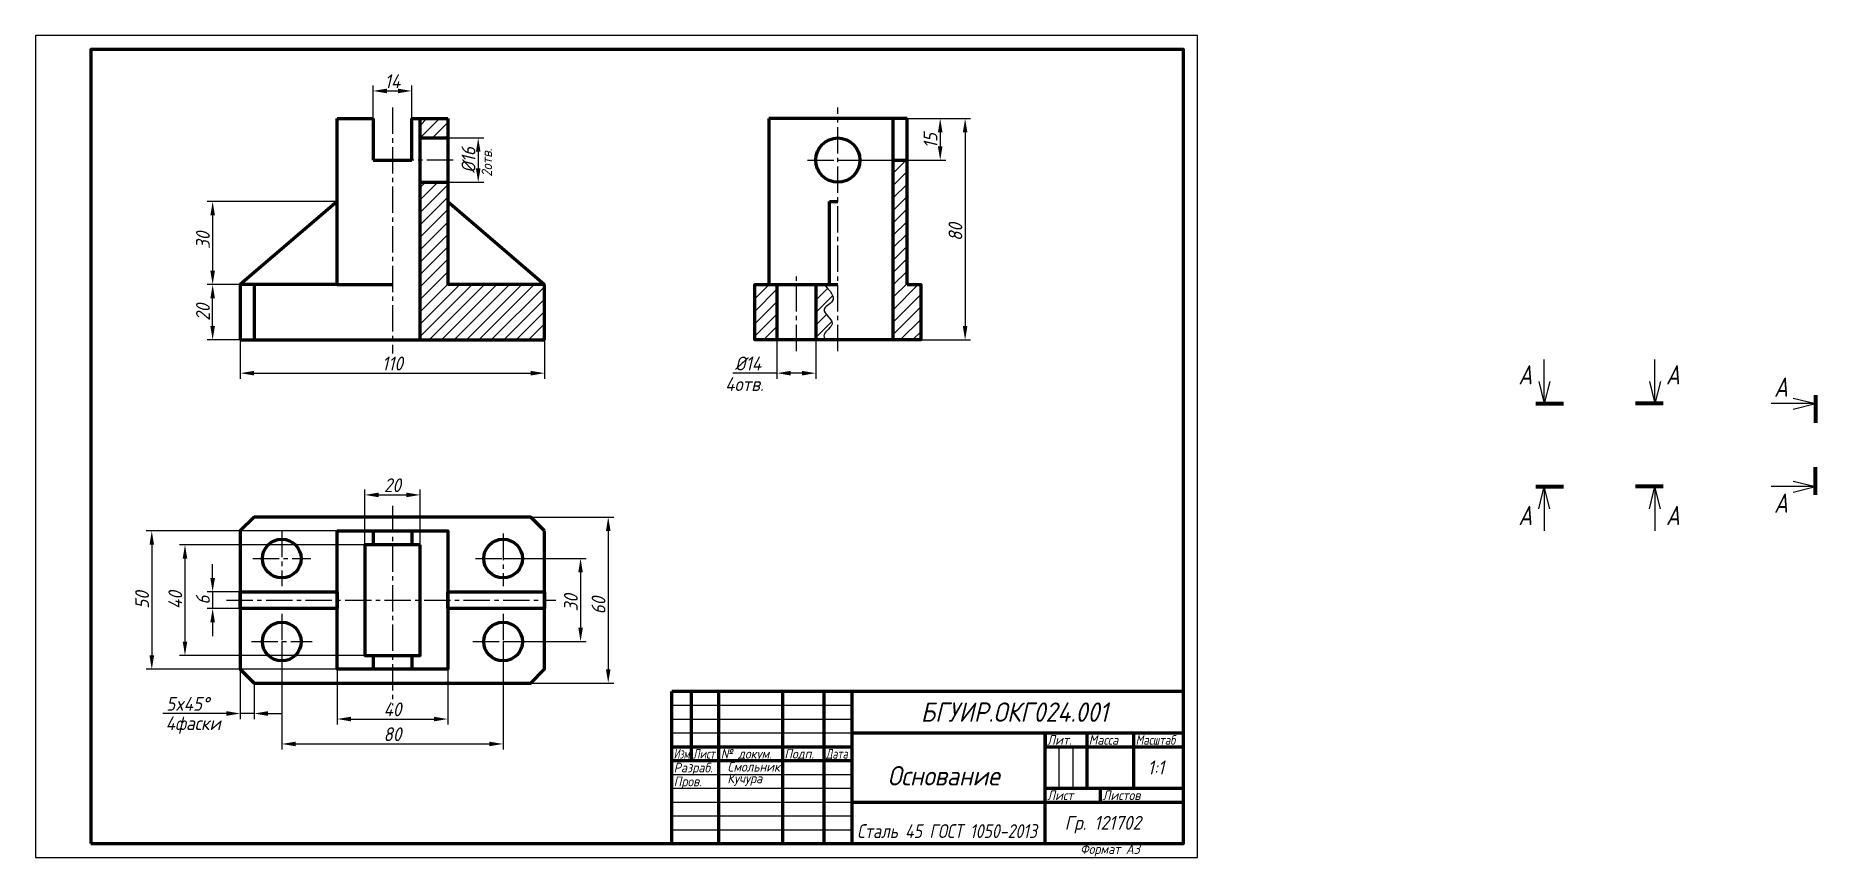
# Model space of a CAD drawing. Header units: millimetres. Extents: x 0 to 643, y 0 to 297.
import ezdxf
from ezdxf.enums import TextEntityAlignment as Align

# ---------------------------------------------------------------- set-up
doc = ezdxf.new("R2010")
doc.units = ezdxf.units.MM
doc.header["$LTSCALE"] = 0.5
doc.linetypes.add('осевая2', pattern=[28.575, 19.05, -3.175, 3.175, -3.175])
doc.layers.get('0').update_dxf_attribs({"lineweight": 60})
doc.layers.get('Defpoints').update_dxf_attribs({"color": 5})
doc.layers.add('1-оси', color=50, linetype='осевая2')
doc.layers.add('3-размеры', color=6, linetype='Continuous')
doc.layers.add('2-штриховка', color=7, linetype='Continuous', true_color=0x00c7c7)
doc.layers.add('4-текст', color=7, linetype='Continuous', true_color=0x00ad00)
doc.styles.get("Standard").update_dxf_attribs({"font": 'isocpeui.ttf', "width": 0.9})
doc.dimstyles.new('Standart', dxfattribs={"dimtxt": 5, "dimasz": 5, "dimexe": 2, "dimexo": 0, "dimgap": 1, "dimtad": 1, "dimtoh": 1, "dimdec": 0, "dimtxsty": 'Standard', "dimcen": 2.5, "dimadec": 0, "dimazin": 0, "dimtfac": 1, "dimtdec": 0, "dimtmove": 0, "dimatfit": 3, "dimldrblk": 'DOTSMALL', "dimfxl": 1, "dimarcsym": 0})
pattern_1 = [(45, (-402, -92), (-2.245064, 2.245064), [])]

# ---------------------------------------------------------------- blocks, each defined once
blk = doc.blocks.new('*D2')
at = {"layer": '3-размеры', "color": 0, "lineweight": -2, "transparency": 16777216}
for p, q in [((122, 267), (122, 279)), ((127, 277), (131, 277)), ((136, 267), (136, 279))]:
    blk.add_line(p, q, dxfattribs=at)
at = {"layer": '3-размеры', "color": 0, "transparency": 16777216}
for points in [[(127, 277.83), (127, 276.17), (122, 277)], [(131, 277.83), (131, 276.17), (136, 277)]]:
    blk.add_solid(points, dxfattribs=at)
at = {"layer": 'Defpoints', "color": 0, "transparency": 16777216}
for p in [(136, 277), (122, 267), (136, 267)]:
    blk.add_point(p, dxfattribs=at)
at = {"layer": '3-размеры', "color": 0, "transparency": 16777216, "insert": (129, 280.5), "char_height": 5, "attachment_point": 5}
blk.add_mtext('14', dxfattribs=at)
blk = doc.blocks.new('_DotSmall')
at = {"color": 0, "linetype": 'ByBlock', "const_width": 0.5}
blk.add_lwpolyline([(-0.0625, 0, 1), (0.0625, 0, 1)], format="xyb", close=True, dxfattribs=at)
blk = doc.blocks.new('*D4')
at = {"layer": '3-размеры', "color": 0, "lineweight": -2, "transparency": 16777216}
for p, q in [((74, 207), (62, 207)), ((64, 192), (64, 202)), ((74, 187), (62, 187))]:
    blk.add_line(p, q, dxfattribs=at)
at = {"layer": '3-размеры', "color": 0, "transparency": 16777216}
for points in [[(63.17, 202), (64.83, 202), (64, 207)], [(63.17, 192), (64.83, 192), (64, 187)]]:
    blk.add_solid(points, dxfattribs=at)
at = {"layer": 'Defpoints', "color": 0, "transparency": 16777216}
for p in [(64, 207), (74, 207), (74, 187)]:
    blk.add_point(p, dxfattribs=at)
at = {"layer": '3-размеры', "color": 0, "transparency": 16777216, "insert": (60.5, 197), "char_height": 5, "attachment_point": 5, "rotation": 90}
blk.add_mtext('20', dxfattribs=at)
blk = doc.blocks.new('*D6')
at = {"layer": '3-размеры', "color": 0, "lineweight": -2, "transparency": 16777216}
for p, q in [((109, 237), (62, 237)), ((64, 232), (64, 212)), ((74, 207), (62, 207))]:
    blk.add_line(p, q, dxfattribs=at)
at = {"layer": '3-размеры', "color": 0, "transparency": 16777216}
for points in [[(63.17, 232), (64.83, 232), (64, 237)], [(63.17, 212), (64.83, 212), (64, 207)]]:
    blk.add_solid(points, dxfattribs=at)
at = {"layer": 'Defpoints', "color": 0, "transparency": 16777216}
for p in [(109, 237), (64, 207), (74, 207)]:
    blk.add_point(p, dxfattribs=at)
at = {"layer": '3-размеры', "color": 0, "transparency": 16777216, "insert": (60.5, 223), "char_height": 5, "attachment_point": 5, "rotation": 90}
blk.add_mtext('30', dxfattribs=at)
blk = doc.blocks.new('*D9')
at = {"layer": '3-размеры', "color": 0, "lineweight": -2, "transparency": 16777216}
for p, q in [((149, 260), (162, 260)), ((160, 255), (160, 249)), ((149, 244), (162, 244))]:
    blk.add_line(p, q, dxfattribs=at)
at = {"layer": '3-размеры', "color": 0, "transparency": 16777216}
for points in [[(159.17, 255), (160.83, 255), (160, 260)], [(159.17, 249), (160.83, 249), (160, 244)]]:
    blk.add_solid(points, dxfattribs=at)
at = {"layer": 'Defpoints', "color": 0, "transparency": 16777216}
for p in [(149, 260), (149, 244), (160, 244)]:
    blk.add_point(p, dxfattribs=at)
at = {"layer": '3-размеры', "color": 0, "transparency": 16777216, "insert": (156.5, 252), "char_height": 5, "attachment_point": 5, "rotation": 90}
blk.add_mtext('%%c16', dxfattribs=at)
blk = doc.blocks.new('*D10')
at = {"layer": '3-размеры', "color": 0, "lineweight": -2, "transparency": 16777216}
for p, q in [((64, 101), (64, 106)), ((74, 96), (62, 96)), ((64, 96), (64, 90)), ((74, 90), (62, 90)), ((64, 85), (64, 80))]:
    blk.add_line(p, q, dxfattribs=at)
at = {"layer": '3-размеры', "color": 0, "transparency": 16777216}
for points in [[(63.17, 101), (64.83, 101), (64, 96)], [(63.17, 85), (64.83, 85), (64, 90)]]:
    blk.add_solid(points, dxfattribs=at)
at = {"layer": 'Defpoints', "color": 0, "transparency": 16777216}
for p in [(74, 96), (64, 90), (74, 90)]:
    blk.add_point(p, dxfattribs=at)
at = {"layer": '3-размеры', "color": 0, "transparency": 16777216, "insert": (60.5, 93), "char_height": 5, "attachment_point": 5, "rotation": 90}
blk.add_mtext('6', dxfattribs=at)
blk = doc.blocks.new('*D11')
at = {"layer": '3-размеры', "color": 0, "lineweight": -2, "transparency": 16777216}
for p, q in [((119, 113), (52, 113)), ((54, 108), (54, 78)), ((119, 73), (52, 73))]:
    blk.add_line(p, q, dxfattribs=at)
at = {"layer": '3-размеры', "color": 0, "transparency": 16777216}
for points in [[(53.17, 108), (54.83, 108), (54, 113)], [(53.17, 78), (54.83, 78), (54, 73)]]:
    blk.add_solid(points, dxfattribs=at)
at = {"layer": 'Defpoints', "color": 0, "transparency": 16777216}
for p in [(119, 113), (54, 73), (119, 73)]:
    blk.add_point(p, dxfattribs=at)
at = {"layer": '3-размеры', "color": 0, "transparency": 16777216, "insert": (50.5, 93), "char_height": 5, "attachment_point": 5, "rotation": 90}
blk.add_mtext('40', dxfattribs=at)
blk = doc.blocks.new('*D14')
at = {"layer": '3-размеры', "color": 0, "lineweight": -2, "transparency": 16777216}
for p, q in [((179, 123), (209, 123)), ((207, 118), (207, 68)), ((179, 63), (209, 63))]:
    blk.add_line(p, q, dxfattribs=at)
at = {"layer": '3-размеры', "color": 0, "transparency": 16777216}
for points in [[(206.17, 118), (207.83, 118), (207, 123)], [(206.17, 68), (207.83, 68), (207, 63)]]:
    blk.add_solid(points, dxfattribs=at)
at = {"layer": 'Defpoints', "color": 0, "transparency": 16777216}
for p in [(179, 123), (179, 63), (207, 63)]:
    blk.add_point(p, dxfattribs=at)
at = {"layer": '3-размеры', "color": 0, "transparency": 16777216, "insert": (203.5, 91), "char_height": 5, "attachment_point": 5, "rotation": 90}
blk.add_mtext('60', dxfattribs=at)
blk = doc.blocks.new('*D15')
at = {"layer": '3-размеры', "color": 0, "lineweight": -2, "transparency": 16777216}
for p, q in [((119, 113), (119, 133)), ((124, 131), (134, 131)), ((139, 113), (139, 133))]:
    blk.add_line(p, q, dxfattribs=at)
at = {"layer": '3-размеры', "color": 0, "transparency": 16777216}
for points in [[(124, 131.83), (124, 130.17), (119, 131)], [(134, 131.83), (134, 130.17), (139, 131)]]:
    blk.add_solid(points, dxfattribs=at)
at = {"layer": 'Defpoints', "color": 0, "transparency": 16777216}
for p in [(139, 131), (119, 113), (139, 113)]:
    blk.add_point(p, dxfattribs=at)
at = {"layer": '3-размеры', "color": 0, "transparency": 16777216, "insert": (129, 134.5), "char_height": 5, "attachment_point": 5}
blk.add_mtext('20', dxfattribs=at)
blk = doc.blocks.new('*D16')
at = {"layer": '3-размеры', "color": 0, "lineweight": -2, "transparency": 16777216}
for p, q in [((109, 68), (109, 48)), ((149, 68), (149, 48)), ((114, 50), (144, 50))]:
    blk.add_line(p, q, dxfattribs=at)
at = {"layer": '3-размеры', "color": 0, "transparency": 16777216}
for points in [[(114, 50.83), (114, 49.17), (109, 50)], [(144, 50.83), (144, 49.17), (149, 50)]]:
    blk.add_solid(points, dxfattribs=at)
at = {"layer": 'Defpoints', "color": 0, "transparency": 16777216}
for p in [(109, 68), (149, 68), (149, 50)]:
    blk.add_point(p, dxfattribs=at)
at = {"layer": '3-размеры', "color": 0, "transparency": 16777216, "insert": (129, 53.5), "char_height": 5, "attachment_point": 5}
blk.add_mtext('40', dxfattribs=at)
blk = doc.blocks.new('*D17')
at = {"layer": '3-размеры', "color": 0, "lineweight": -2, "transparency": 16777216}
for p, q in [((89, 78), (89, 39)), ((169, 78), (169, 39)), ((94, 41), (164, 41))]:
    blk.add_line(p, q, dxfattribs=at)
at = {"layer": '3-размеры', "color": 0, "transparency": 16777216}
for points in [[(94, 41.83), (94, 40.17), (89, 41)], [(164, 41.83), (164, 40.17), (169, 41)]]:
    blk.add_solid(points, dxfattribs=at)
at = {"layer": 'Defpoints', "color": 0, "transparency": 16777216}
for p in [(89, 78), (169, 78), (169, 41)]:
    blk.add_point(p, dxfattribs=at)
at = {"layer": '3-размеры', "color": 0, "transparency": 16777216, "insert": (129, 44.5), "char_height": 5, "attachment_point": 5}
blk.add_mtext('80', dxfattribs=at)
blk = doc.blocks.new('*D19')
at = {"layer": '3-размеры', "color": 0, "lineweight": -2, "transparency": 16777216}
for p, q in [((315, 267), (338, 267)), ((336, 262), (336, 192)), ((320, 187), (338, 187))]:
    blk.add_line(p, q, dxfattribs=at)
at = {"layer": '3-размеры', "color": 0, "transparency": 16777216}
for points in [[(335.17, 262), (336.83, 262), (336, 267)], [(335.17, 192), (336.83, 192), (336, 187)]]:
    blk.add_solid(points, dxfattribs=at)
at = {"layer": 'Defpoints', "color": 0, "transparency": 16777216}
for p in [(315, 267), (320, 187), (336, 187)]:
    blk.add_point(p, dxfattribs=at)
at = {"layer": '3-размеры', "color": 0, "transparency": 16777216, "insert": (332.5, 226), "char_height": 5, "attachment_point": 5, "rotation": 90}
blk.add_mtext('80', dxfattribs=at)
blk = doc.blocks.new('*D20')
at = {"layer": '3-размеры', "color": 0, "lineweight": -2, "transparency": 16777216}
for p, q in [((268, 187), (268, 173)), ((282, 187), (282, 173)), ((268, 175), (252.05, 175)), ((277, 175), (273, 175))]:
    blk.add_line(p, q, dxfattribs=at)
at = {"layer": '3-размеры', "color": 0, "transparency": 16777216}
for points in [[(273, 175.83), (273, 174.17), (268, 175)], [(277, 175.83), (277, 174.17), (282, 175)]]:
    blk.add_solid(points, dxfattribs=at)
at = {"layer": 'Defpoints', "color": 0, "transparency": 16777216}
for p in [(268, 187), (282, 187), (282, 175)]:
    blk.add_point(p, dxfattribs=at)
at = {"layer": '3-размеры', "color": 0, "transparency": 16777216, "insert": (257.53, 178.5), "char_height": 5, "attachment_point": 5}
blk.add_mtext('%%c14', dxfattribs=at)
blk = doc.blocks.new('*D21')
at = {"layer": '3-размеры', "color": 0, "lineweight": -2, "transparency": 16777216}
for p, q in [((74, 187), (74, 173)), ((184, 187), (184, 173)), ((79, 175), (179, 175))]:
    blk.add_line(p, q, dxfattribs=at)
at = {"layer": '3-размеры', "color": 0, "transparency": 16777216}
for points in [[(79, 175.83), (79, 174.17), (74, 175)], [(179, 175.83), (179, 174.17), (184, 175)]]:
    blk.add_solid(points, dxfattribs=at)
at = {"layer": 'Defpoints', "color": 0, "transparency": 16777216}
for p in [(74, 187), (184, 187), (184, 175)]:
    blk.add_point(p, dxfattribs=at)
at = {"layer": '3-размеры', "color": 0, "transparency": 16777216, "insert": (129, 178.5), "char_height": 5, "attachment_point": 5}
blk.add_mtext('110', dxfattribs=at)
blk = doc.blocks.new('*D23')
at = {"layer": '3-размеры', "color": 0, "lineweight": -2, "transparency": 16777216}
for p, q in [((74, 68), (74, 50)), ((79, 63), (79, 50)), ((69, 52), (45.96, 52)), ((79, 52), (74, 52)), ((84, 52), (89, 52))]:
    blk.add_line(p, q, dxfattribs=at)
at = {"layer": '3-размеры', "color": 0, "transparency": 16777216}
for points in [[(69, 52.83), (69, 51.17), (74, 52)], [(84, 52.83), (84, 51.17), (79, 52)]]:
    blk.add_solid(points, dxfattribs=at)
at = {"layer": 'Defpoints', "color": 0, "transparency": 16777216}
for p in [(74, 68), (79, 63), (79, 52)]:
    blk.add_point(p, dxfattribs=at)
at = {"layer": '3-размеры', "color": 0, "transparency": 16777216, "insert": (54.98, 55.5), "char_height": 5, "attachment_point": 5}
blk.add_mtext('5x45%%d', dxfattribs=at)
blk = doc.blocks.new('lvraz')
at = {"lineweight": -3}
for p, q in [((0, 0), (0, 16)), ((-1.98, 7.99), (0, 0)), ((2, 8), (0, 0))]:
    blk.add_line(p, q, dxfattribs=at)
at = {"lineweight": 100}
blk.add_line((-3, 0), (7, 0), dxfattribs=at)
at = {"width": 0.8}
blk.add_text('A', height=7, dxfattribs=at).set_placement((-9.37, 6.92))
blk = doc.blocks.new('Pvraz')
at = {"lineweight": -3}
for p, q in [((0, 0), (0, 16)), ((-2, 8), (0, 0)), ((1.98, 7.99), (0, 0))]:
    blk.add_line(p, q, dxfattribs=at)
at = {"lineweight": 100}
blk.add_line((3, 0), (-7, 0), dxfattribs=at)
at = {"width": 0.8}
blk.add_text('A', height=7, dxfattribs=at).set_placement((4, 6.92))
blk = doc.blocks.new('Vraz')
at = {"lineweight": -3}
for p, q in [((0, 0), (-16, 0)), ((-8, -2), (0, 0)), ((-7.99, 1.98), (0, 0))]:
    blk.add_line(p, q, dxfattribs=at)
at = {"lineweight": 100}
blk.add_line((0, 3), (0, -7), dxfattribs=at)
at = {"width": 0.8}
blk.add_text('A', height=7, dxfattribs=at).set_placement((-14.93, 2.46))
blk = doc.blocks.new('lnraz')
at = {"lineweight": 100}
blk.add_line((-3, 0), (7, 0), dxfattribs=at)
at = {"lineweight": -3}
for p, q in [((-1.98, -7.99), (0, 0)), ((0, 0), (0, -16)), ((2, -8), (0, 0))]:
    blk.add_line(p, q, dxfattribs=at)
at = {"width": 0.8}
blk.add_text('A', height=7, dxfattribs=at).set_placement((-9.37, -13.92))
blk = doc.blocks.new('Pnraz')
at = {"lineweight": 100}
blk.add_line((3, 0), (-7, 0), dxfattribs=at)
at = {"lineweight": -3}
for p, q in [((-2, -8), (0, 0)), ((0, 0), (0, -16)), ((1.98, -7.99), (0, 0))]:
    blk.add_line(p, q, dxfattribs=at)
at = {"width": 0.8}
blk.add_text('A', height=7, dxfattribs=at).set_placement((4, -13.92))
blk = doc.blocks.new('Nraz')
at = {"lineweight": 100}
blk.add_line((0, -3), (0, 7), dxfattribs=at)
at = {"lineweight": -3}
for p, q in [((0, 0), (-16, 0)), ((-8, 2), (0, 0)), ((-7.99, -1.98), (0, 0))]:
    blk.add_line(p, q, dxfattribs=at)
at = {"width": 0.8}
blk.add_text('A', height=7, dxfattribs=at).set_placement((-14.93, -9.46))
blk = doc.blocks.new('*D26')
at = {"layer": '3-размеры', "color": 0, "lineweight": -2, "transparency": 16777216}
for p, q in [((169, 108), (199, 108)), ((197, 103), (197, 83)), ((169, 78), (199, 78))]:
    blk.add_line(p, q, dxfattribs=at)
at = {"layer": '3-размеры', "color": 0, "transparency": 16777216}
for points in [[(196.17, 103), (197.83, 103), (197, 108)], [(196.17, 83), (197.83, 83), (197, 78)]]:
    blk.add_solid(points, dxfattribs=at)
at = {"layer": 'Defpoints', "color": 0, "transparency": 16777216}
for p in [(169, 108), (169, 78), (197, 78)]:
    blk.add_point(p, dxfattribs=at)
at = {"layer": '3-размеры', "color": 0, "transparency": 16777216, "insert": (193.5, 92), "char_height": 5, "attachment_point": 5, "rotation": 90}
blk.add_mtext('30', dxfattribs=at)
blk = doc.blocks.new('*D27')
at = {"layer": '3-размеры', "color": 0, "lineweight": -2, "transparency": 16777216}
for p, q in [((109, 118), (40, 118)), ((42, 113), (42, 73)), ((109, 68), (40, 68))]:
    blk.add_line(p, q, dxfattribs=at)
at = {"layer": '3-размеры', "color": 0, "transparency": 16777216}
for points in [[(41.17, 113), (42.83, 113), (42, 118)], [(41.17, 73), (42.83, 73), (42, 68)]]:
    blk.add_solid(points, dxfattribs=at)
at = {"layer": 'Defpoints', "color": 0, "transparency": 16777216}
for p in [(109, 118), (42, 68), (109, 68)]:
    blk.add_point(p, dxfattribs=at)
at = {"layer": '3-размеры', "color": 0, "transparency": 16777216, "insert": (38.5, 93), "char_height": 5, "attachment_point": 5, "rotation": 90}
blk.add_mtext('50', dxfattribs=at)
blk = doc.blocks.new('*D28')
at = {"layer": '3-размеры', "color": 0, "lineweight": -2, "transparency": 16777216}
for p, q in [((290, 267), (329, 267)), ((327, 262), (327, 257)), ((290, 252), (329, 252))]:
    blk.add_line(p, q, dxfattribs=at)
at = {"layer": '3-размеры', "color": 0, "transparency": 16777216}
for points in [[(326.17, 262), (327.83, 262), (327, 267)], [(326.17, 257), (327.83, 257), (327, 252)]]:
    blk.add_solid(points, dxfattribs=at)
at = {"layer": 'Defpoints', "color": 0, "transparency": 16777216}
for p in [(290, 267), (290, 252), (327, 252)]:
    blk.add_point(p, dxfattribs=at)
at = {"layer": '3-размеры', "color": 0, "transparency": 16777216, "insert": (323.5, 259), "char_height": 5, "attachment_point": 5, "rotation": 90}
blk.add_mtext('15', dxfattribs=at)

msp = doc.modelspace()

# ---------------------------------------------------------------- hatches: boundary and pattern name
at = {"layer": '2-штриховка'}
h = msp.add_hatch(dxfattribs=at)
h.set_pattern_fill('ANSI31', color=256)
h.set_pattern_definition([(45, (-460, -92), (-2.245064, 2.245064), [])])
h.paths.add_polyline_path([(149, 260), (149, 267), (139, 267), (139, 260)])
h.paths.add_polyline_path([(149, 207), (149, 244), (139, 244), (139, 187), (184, 187), (184, 207)])
h = msp.add_hatch(dxfattribs=at)
h.set_pattern_fill('ANSI31', color=256)
h.set_pattern_definition(pattern_1)
h.paths.add_polyline_path([(268, 207), (260, 207), (260, 187), (268, 187)])
h.paths.add_polyline_path([(310, 187), (320, 187), (320, 207), (315, 207), (315, 252), (310, 252)])
h = msp.add_hatch(dxfattribs=at)
h.set_pattern_fill('ANSI31', color=256)
h.set_pattern_definition(pattern_1)
edge = h.paths.add_edge_path()
edge.add_spline(control_points=[(285.72, 187), (285.12, 187.67), (284.14, 189.67), (290.9, 193.06), (282.34, 197.88), (290.51, 201.31), (287.09, 204.84), (285, 207)], knot_values=[0, 0, 0, 0, 2.517833, 7.517833, 13.348785, 17.591426, 24.29963, 24.29963, 24.29963, 24.29963], degree=3, periodic=0)
edge.add_line((285, 207), (282, 207))
edge.add_line((282, 207), (282, 187))
edge.add_line((282, 187), (285.72, 187))

# ---------------------------------------------------------------- linework, layer by layer
for p, q in [((109, 207), (109, 267)), ((109, 267), (122, 267)), ((122, 267), (122, 252)), ((136, 252), (136, 267)), ((136, 267), (149, 267)), ((139, 187), (139, 267)), ((149, 267), (149, 207)), ((315, 267), (265, 267)), ((265, 267), (265, 207)), ((310, 187), (310, 267)), ((315, 207), (315, 267)), ((139, 260), (149, 260)), ((122, 252), (136, 252)), ((310, 252), (315, 252)), ((139, 244), (149, 244)), ((109, 237), (74, 207)), ((149, 237), (184, 207)), ((287, 207), (287, 237)), ((287, 237), (290, 237)), ((74, 207), (74, 187)), ((109, 207), (74, 207)), ((79, 207), (79, 187)), ((109, 207), (129, 207)), ((184, 207), (149, 207)), ((184, 187), (184, 207)), ((268, 207), (268, 187)), ((282, 207), (282, 187)), ((74, 187), (184, 187)), ((122, 118), (122, 113)), ((136, 118), (136, 113)), ((122, 73), (122, 68)), ((136, 73), (136, 68)), ((365, 45), (365, 40))]:
    msp.add_line(p, q)
at = {"lineweight": 60}
for p, q in [((415, 60), (230, 60)), ((230, 5), (230, 60)), ((237, 60), (237, 35)), ((247, 5), (247, 60)), ((270, 60), (270, 5)), ((285, 5), (285, 60)), ((295, 60), (295, 5)), ((230, 40), (295, 40)), ((295, 45), (415, 45)), ((365, 5), (365, 45)), ((365, 40), (415, 40)), ((380, 45), (380, 25)), ((397, 25), (397, 45)), ((230, 35), (295, 35)), ((295, 20), (415, 20)), ((365, 25), (415, 25)), ((385, 20), (385, 25))]:
    msp.add_line(p, q, dxfattribs=at)
at = {"lineweight": -3}
for p, q in [((230, 55), (295, 55)), ((230, 50), (295, 50)), ((230, 45), (295, 45)), ((370, 25), (370, 40)), ((375, 40), (375, 25)), ((230, 30), (295, 30)), ((230, 25), (295, 25)), ((230, 20), (295, 20)), ((230, 15), (295, 15)), ((230, 10), (295, 10))]:
    msp.add_line(p, q, dxfattribs=at)
at = {"lineweight": 60}
msp.add_lwpolyline([(20, 5), (415, 5), (415, 292), (20, 292)], close=True, dxfattribs=at)
msp.add_lwpolyline([(315, 207), (320, 207), (320, 187), (260, 187), (260, 207), (290, 207)])
for points in [[(184, 118), (179, 123), (79, 123), (74, 118), (74, 68), (79, 63), (179, 63), (184, 68)], [(109, 118), (149, 118), (149, 68), (109, 68)], [(139, 113), (119, 113), (119, 73), (139, 73)], [(74, 96), (109, 96), (109, 90), (74, 90)], [(149, 96), (184, 96), (184, 90), (149, 90)]]:
    msp.add_lwpolyline(points, close=True)
for centre, radius in [((290, 252), 8), ((89, 108), 7), ((169, 108), 7), ((89, 78), 7), ((169, 78), 7)]:
    msp.add_circle(centre, radius)
at = {"layer": '1-оси'}
for p, q in [((129, 271), (129, 182.06)), ((290, 183), (290, 271)), ((151, 252), (136, 252)), ((279, 252), (301, 252)), ((275, 183), (275, 211)), ((129, 127), (129, 55)), ((89, 118), (89, 98)), ((169, 117), (169, 98)), ((78.5, 108), (99.5, 108)), ((159, 108), (179, 108)), ((69, 93), (188, 93)), ((89, 88), (89, 68)), ((169, 88), (169, 68)), ((78, 78), (100, 78)), ((158, 78), (180, 78))]:
    msp.add_line(p, q, dxfattribs=at)
at = {"layer": '2-штриховка'}
msp.add_open_spline([(285, 207), (287.09, 204.84), (290.51, 201.31), (282.34, 197.88), (290.9, 193.06), (284.14, 189.67), (285.12, 187.67), (285.72, 187)], degree=3, knots=[0, 0, 0, 0, 6.708204, 10.950845, 16.781797, 21.781797, 24.29963, 24.29963, 24.29963, 24.29963], dxfattribs=at)
at = {"layer": 'Defpoints'}
msp.add_lwpolyline([(0, 0), (420, 0), (420, 297), (0, 297)], close=True, dxfattribs=at)

# ---------------------------------------------------------------- block references
for name, p in [('lvraz', (545.37, 164)), ('Pvraz', (585.37, 164)), ('Vraz', (643.37, 164)), ('Nraz', (643.37, 134)), ('lnraz', (545.37, 134)), ('Pnraz', (585.37, 134))]:
    msp.add_blockref(name, p)

# ---------------------------------------------------------------- texts
at = {"lineweight": -3, "width": 0.9}
msp.add_text('Формат А3', height=3.5, dxfattribs=at).set_placement((377.6, 1.25))
at = {"layer": '3-размеры', "insert": (161.25, 246), "char_height": 3.75, "attachment_point": 1, "rotation": 90}
msp.add_mtext_dynamic_manual_height_columns('2отв.', width=6, gutter_width=18.75, heights=[0], dxfattribs=at)
at = {"layer": '3-размеры', "char_height": 5, "attachment_point": 1}
for s, width, insert in [('4отв.', 8, (249.28, 173.56)), ('4фаски', 24.264, (47, 51))]:
    msp.add_mtext_dynamic_manual_height_columns(s, width=width, gutter_width=25, heights=[0], dxfattribs=dict(at, insert=insert))
at = {"layer": '4-текст', "width": 0.9}
for s, height, p in [('БГУИР.ОКГ024.001', 7, (320, 49)), ('Cмольник', 3.5, (250, 31)), ('Основание', 7, (308, 26)), ('1:1', 5, (402, 30)), ('Кучура', 3.5, (250.06, 26.81)), ('Гр. 121702', 5, (372, 10))]:
    msp.add_text(s, height=height, dxfattribs=at).set_placement(p)
at = {"layer": '4-текст', "lineweight": -3}
for s, width, p in [('Изм.', 0.7, (230.67, 35.7)), ('Лист', 0.75, (237.67, 35.7)), ('№ докум.', 0.9, (247.67, 35.7)), ('Подп.', 0.9, (270.67, 35.7)), ('Дата', 0.75, (285.67, 35.7)), ('Лит.', 0.9, (365.67, 40.7)), ('Масса', 0.9, (380.67, 40.7)), ('Масштаб', 0.8, (397.67, 40.7)), ('Разраб.', 0.9, (230.67, 30.7)), ('Пров.', 0.9, (230.67, 25.7)), ('Лист', 0.9, (365.67, 20.7)), ('Листов', 0.9, (385.67, 20.7))]:
    msp.add_text(s, height=3.5, dxfattribs=dict(at, width=width)).set_placement(p)
at = {"layer": '4-текст', "width": 0.779823}
msp.add_text('Сталь 45 ГОСТ 1050-2013', height=5, dxfattribs=at).set_placement((297, 7), (362, 7), align=Align.FIT)

# ---------------------------------------------------------------- dimensions: what is measured, and where the dimension line sits
at = {"layer": '3-размеры'}
for base, p1, p2, picture, middle in [((136, 277), (122, 267), (136, 267), '*D2', (129, 277)), ((184, 175), (74, 187), (184, 187), '*D21', (129, 175)), ((139, 131), (119, 113), (139, 113), '*D15', (129, 131)), ((169, 41), (89, 78), (169, 78), '*D17', (129, 41)), ((149, 50), (109, 68), (149, 68), '*D16', (129, 50))]:
    dim = msp.add_linear_dim(base=base, p1=p1, p2=p2, dimstyle='Standart', dxfattribs=at)
    dim.commit()
    dim.dimension.update_dxf_attribs({"geometry": picture, "text_midpoint": middle, "dimtype": 160})
for base, p1, p2, picture, middle in [((327, 252), (290, 267), (290, 252), '*D28', (327, 259)), ((336, 187), (315, 267), (320, 187), '*D19', (336, 226)), ((64, 207), (109, 237), (74, 207), '*D6', (64, 223)), ((64, 207), (74, 187), (74, 207), '*D4', (64, 197)), ((207, 63), (179, 123), (179, 63), '*D14', (207, 91)), ((42, 68), (109, 118), (109, 68), '*D27', (42, 93)), ((54, 73), (119, 113), (119, 73), '*D11', (54, 93)), ((64, 90), (74, 96), (74, 90), '*D10', (64, 93)), ((197, 78), (169, 108), (169, 78), '*D26', (197, 92))]:
    dim = msp.add_linear_dim(base=base, p1=p1, p2=p2, angle=90, dimstyle='Standart', dxfattribs=at)
    dim.commit()
    dim.dimension.update_dxf_attribs({"geometry": picture, "text_midpoint": middle, "dimtype": 160})
dim = msp.add_linear_dim(base=(160, 244), p1=(149, 260), p2=(149, 244), angle=90, text='%%c16', dimstyle='Standart', dxfattribs=at)
dim.commit()
dim.dimension.update_dxf_attribs({"geometry": '*D9', "text_midpoint": (160, 252), "dimtype": 160})
for base, p1, p2, text, picture, middle in [((282, 175), (268, 187), (282, 187), '%%c14', '*D20', (257.53, 175)), ((79, 52), (74, 68), (79, 63), '5x45%%d', '*D23', (54.98, 52))]:
    dim = msp.add_linear_dim(base=base, p1=p1, p2=p2, text=text, dimstyle='Standart', dxfattribs=at)
    dim.commit()
    dim.dimension.update_dxf_attribs({"geometry": picture, "text_midpoint": middle, "dimtype": 160})

doc.saveas('drawing.dxf')
